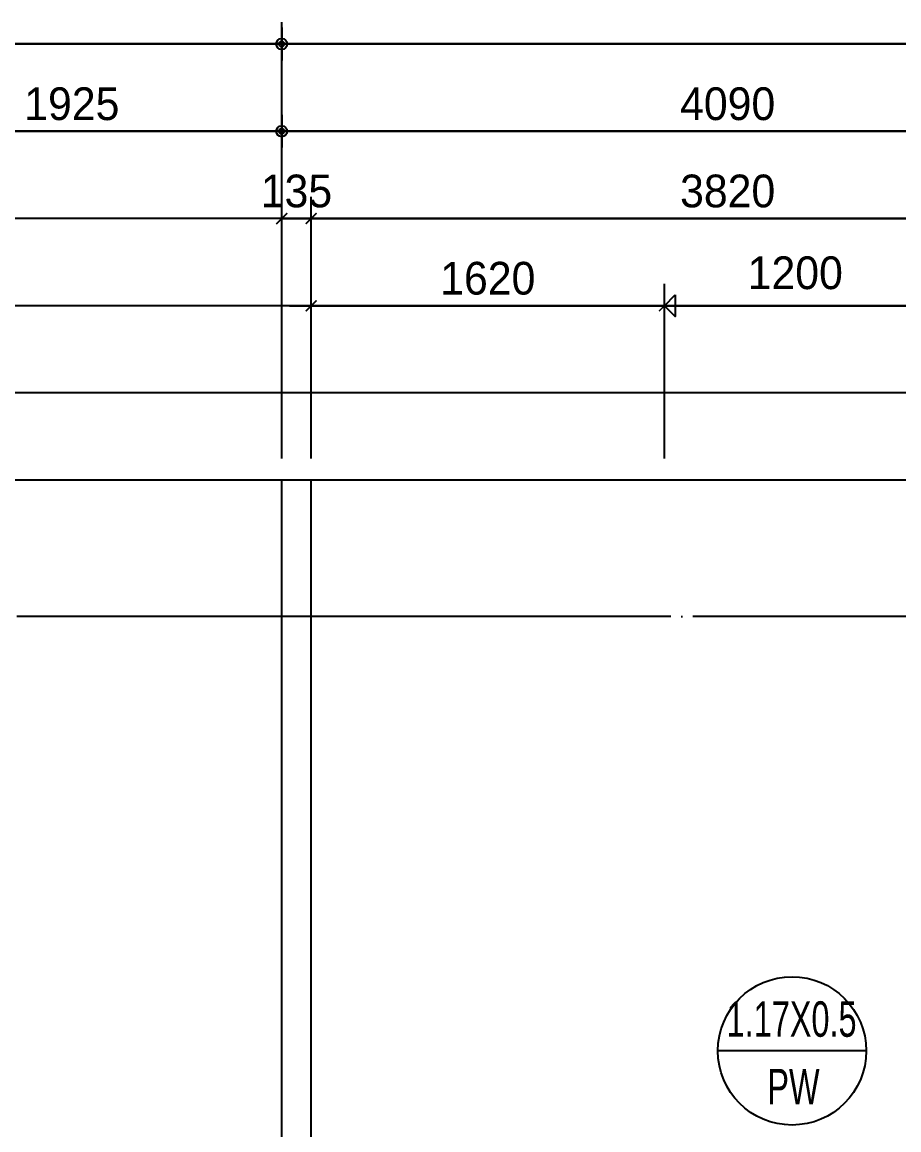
# Model space of a CAD drawing. Header units: millimetres. Extents: x -24416 to 92204, y -190080 to 23760.
# Drawn here: x 58069 to 62090, y -112009 to -106931 of the extents above; entities that cross this region are included whole.
import ezdxf
from ezdxf.enums import TextEntityAlignment as Align
from ezdxf.xclip import XClip

# ---------------------------------------------------------------- set-up
doc = ezdxf.new("R2010")
doc.units = ezdxf.units.MM
doc.header["$LTSCALE"] = 50
doc.header["$XCLIPFRAME"] = 0
doc.linetypes.add('AUDIT_D_220706163347-0', pattern=[0])
doc.linetypes.add('CEN', pattern=[62, 60, -1, 0, -1])
doc.layers.get('defpoints').update_dxf_attribs({"color": 139})
for name, color, linetype in [('A-창호부호', 4, 'Continuous'), ('AA-XXXX-DIMS', 7, 'Continuous'), ('ARDM', 7, 'Continuous'), ('CEN_CON', 1, 'CEN'), ('DIM', 7, 'AUDIT_D_220706163347-0')]:
    doc.layers.add(name, color=color, linetype=linetype)
doc.layers.add('AA-XXXX-MC', color=153, linetype='AUDIT_D_220706163347-0', plot=False)
doc.layers.add('MC', color=135, linetype='Continuous', plot=False)
doc.styles.add('HAUD01', font='Dotum.ttf')
doc.styles.add('맑은고딕', font='malgun.ttf', dxfattribs={"width": 0.9})
doc.dimstyles.new('DIM-50', dxfattribs={"dimscale": 50, "dimtxt": 3, "dimasz": 1, "dimexe": 2, "dimexo": 2, "dimgap": 1, "dimtad": 1, "dimdec": 0, "dimzin": 0, "dimdsep": 46, "dimtxsty": '맑은고딕', "dimblk1": 'DIMDOT', "dimblk2": 'DIMDOT', "dimsah": 1, "dimcen": 0.09, "dimdle": 2, "dimclrd": 7, "dimclre": 7, "dimclrt": 3, "dimadec": 0, "dimazin": 0, "dimtfac": 1, "dimtdec": 0, "dimtix": 1, "dimtmove": 2, "dimatfit": 3, "dimldrblk": 'DIMDOT', "dimfxl": 1, "dimtolj": 1, "dimtzin": 0, "dimarcsym": 0})
doc.dimstyles.new('MCDIM-50', dxfattribs={"dimscale": 50, "dimtxt": 3, "dimasz": 1, "dimexe": 2, "dimexo": 2, "dimgap": 1, "dimtad": 1, "dimdec": 0, "dimzin": 0, "dimdsep": 46, "dimtxsty": '맑은고딕', "dimblk1": 'ARCHTICK', "dimblk2": 'ARCHTICK', "dimsah": 1, "dimcen": 0.09, "dimdle": 2, "dimclrd": 7, "dimclre": 7, "dimclrt": 3, "dimadec": 0, "dimazin": 0, "dimtfac": 1, "dimtdec": 0, "dimtix": 1, "dimtmove": 2, "dimatfit": 3, "dimldrblk": 'ARCHTICK', "dimfxl": 1, "dimtolj": 1, "dimtzin": 0, "dimarcsym": 0})
doc.dimstyles.new('외부100-win', dxfattribs={"dimscale": 50, "dimtxt": 3, "dimasz": 1, "dimexe": 2, "dimexo": 2.5, "dimgap": 1.5, "dimtad": 1, "dimdec": 0, "dimzin": 0, "dimdsep": 46, "dimtxsty": '맑은고딕', "dimblk": 'DO2-2', "dimblk1": 'DO2-2', "dimblk2": 'DIMDOT', "dimcen": 0.09, "dimdle": 2, "dimclrd": 7, "dimclre": 7, "dimclrt": 3, "dimadec": 0, "dimazin": 0, "dimtfac": 1, "dimtdec": 0, "dimtix": 1, "dimtmove": 2, "dimatfit": 3, "dimldrblk": 'DO2-2', "dimfxl": 1, "dimtolj": 1, "dimtzin": 0, "dimarcsym": 0})

# ---------------------------------------------------------------- blocks, each defined once
blk = doc.blocks.new('U-121A(확장)1', base_point=(300293.2, -148733.3))
at = {"layer": 'CEN_CON'}
blk.add_line((304598.2, -149033.3), (304598.2, -138398.3), dxfattribs=at)
at = {"layer": 'MC'}
blk.add_line((304733.2, -149033.3), (304733.2, -138398.3), dxfattribs=at)
blk = doc.blocks.new('A$C4D377245')
at = {"layer": 'A-창호부호'}
blk.add_line((675.4, 345), (14.6, 345), dxfattribs=at)
blk.add_circle((345, 345), 330.4, dxfattribs=at)
blk = doc.blocks.new('DIMDOT')
at = {"layer": 'AA-XXXX-DIMS'}
for p, q in [((0, -1.5), (0, 1.5)), ((-1.5, 0), (1.5, 0))]:
    blk.add_line(p, q, dxfattribs=at)
for radius in [0.5, 0.25]:
    blk.add_circle((0, 0), radius, dxfattribs=at)
blk = doc.blocks.new('*D644')
at = {"layer": 'defpoints', "color": 0, "transparency": 16777216}
for p in [(9105.6, -130790.9), (5105.6, -132790.9), (9105.6, -132790.9)]:
    blk.add_point(p, dxfattribs=at)
at = {"layer": 'DIM', "color": 7, "lineweight": -2, "transparency": 16777216}
for p, q in [((5105.6, -132690.9), (5105.6, -130690.9)), ((9105.6, -132690.9), (9105.6, -130690.9)), ((5155.6, -130790.9), (9055.6, -130790.9))]:
    blk.add_line(p, q, dxfattribs=at)
at = {"layer": 'DIM', "color": 7, "lineweight": -2, "transparency": 16777216, "xscale": 50, "yscale": 50, "zscale": 50, "rotation": 180}
blk.add_blockref('DIMDOT', (5105.6, -130790.9), dxfattribs=at)
at = {"layer": 'DIM', "color": 7, "lineweight": -2, "transparency": 16777216, "xscale": 50, "yscale": 50, "zscale": 50}
blk.add_blockref('DIMDOT', (9105.6, -130790.9), dxfattribs=at)
at = {"layer": 'DIM', "color": 3, "transparency": 16777216, "insert": (7105.6, -130665.8), "char_height": 150, "attachment_point": 5, "style": 'HAUD01'}
blk.add_mtext('\\A1;4000', dxfattribs=at)
blk = doc.blocks.new('*D645')
at = {"layer": 'defpoints', "color": 0, "transparency": 16777216}
for p in [(13195.6, -131190.9), (9105.6, -132790.9), (13195.6, -132790.9)]:
    blk.add_point(p, dxfattribs=at)
at = {"layer": 'DIM', "color": 7, "lineweight": -2, "transparency": 16777216}
for p, q in [((9105.6, -132690.9), (9105.6, -131090.9)), ((13195.6, -132690.9), (13195.6, -131090.9)), ((9155.6, -131190.9), (13145.6, -131190.9))]:
    blk.add_line(p, q, dxfattribs=at)
at = {"layer": 'DIM', "color": 7, "lineweight": -2, "transparency": 16777216, "xscale": 50, "yscale": 50, "zscale": 50, "rotation": 180}
blk.add_blockref('DIMDOT', (9105.6, -131190.9), dxfattribs=at)
at = {"layer": 'DIM', "color": 7, "lineweight": -2, "transparency": 16777216, "xscale": 50, "yscale": 50, "zscale": 50}
blk.add_blockref('DIMDOT', (13195.6, -131190.9), dxfattribs=at)
at = {"layer": 'DIM', "color": 3, "transparency": 16777216, "insert": (11150.6, -131065.8), "char_height": 150, "attachment_point": 5, "style": 'HAUD01'}
blk.add_mtext('\\A1;4090', dxfattribs=at)
blk = doc.blocks.new('*D656')
at = {"layer": 'defpoints', "color": 0, "transparency": 16777216}
for p in [(33165.6, -130790.9), (9105.6, -132790.9), (33165.6, -132790.9)]:
    blk.add_point(p, dxfattribs=at)
at = {"layer": 'DIM', "color": 7, "lineweight": -2, "transparency": 16777216}
for p, q in [((9105.6, -132690.9), (9105.6, -130690.9)), ((33165.6, -132690.9), (33165.6, -130690.9)), ((9155.6, -130790.9), (33115.6, -130790.9))]:
    blk.add_line(p, q, dxfattribs=at)
at = {"layer": 'DIM', "color": 7, "lineweight": -2, "transparency": 16777216, "xscale": 50, "yscale": 50, "zscale": 50, "rotation": 180}
blk.add_blockref('DIMDOT', (9105.6, -130790.9), dxfattribs=at)
at = {"layer": 'DIM', "color": 7, "lineweight": -2, "transparency": 16777216, "xscale": 50, "yscale": 50, "zscale": 50}
blk.add_blockref('DIMDOT', (33165.6, -130790.9), dxfattribs=at)
at = {"layer": 'DIM', "color": 3, "transparency": 16777216, "insert": (21135.6, -130665.8), "char_height": 150, "attachment_point": 5, "style": 'HAUD01'}
blk.add_mtext('\\A1;24060', dxfattribs=at)
blk = doc.blocks.new('*D658')
at = {"layer": 'defpoints', "color": 0, "transparency": 16777216}
for p in [(9105.6, -131190.9), (7180.6, -132790.9), (9105.6, -132790.9)]:
    blk.add_point(p, dxfattribs=at)
at = {"layer": 'DIM', "color": 7, "lineweight": -2, "transparency": 16777216}
for p, q in [((7180.6, -132690.9), (7180.6, -131090.9)), ((9105.6, -132690.9), (9105.6, -131090.9)), ((7230.6, -131190.9), (9055.6, -131190.9))]:
    blk.add_line(p, q, dxfattribs=at)
at = {"layer": 'DIM', "color": 7, "lineweight": -2, "transparency": 16777216, "xscale": 50, "yscale": 50, "zscale": 50, "rotation": 180}
blk.add_blockref('DIMDOT', (7180.6, -131190.9), dxfattribs=at)
at = {"layer": 'DIM', "color": 7, "lineweight": -2, "transparency": 16777216, "xscale": 50, "yscale": 50, "zscale": 50}
blk.add_blockref('DIMDOT', (9105.6, -131190.9), dxfattribs=at)
at = {"layer": 'DIM', "color": 3, "transparency": 16777216, "insert": (8143.1, -131065.8), "char_height": 150, "attachment_point": 5, "style": 'HAUD01'}
blk.add_mtext('\\A1;1925', dxfattribs=at)
blk = doc.blocks.new('_ArchTick')
at = {"color": 0, "linetype": 'ByBlock', "const_width": 0.15}
blk.add_lwpolyline([(-0.5, -0.5), (0.5, 0.5)], dxfattribs=at)
blk = doc.blocks.new('*D659')
at = {"layer": 'defpoints', "color": 0, "linetype": 'ByBlock', "transparency": 16777216}
for p in [(9240.6, -131590.9), (9105.6, -132790.9), (9240.6, -132790.9)]:
    blk.add_point(p, dxfattribs=at)
at = {"layer": 'DIM', "color": 7, "linetype": 'ByBlock', "lineweight": -2, "transparency": 16777216}
for p, q in [((9105.6, -132690.9), (9105.6, -131490.9)), ((9240.6, -132690.9), (9240.6, -131490.9)), ((9105.6, -131590.9), (9055.6, -131590.9)), ((9105.6, -131590.9), (9240.6, -131590.9)), ((9240.6, -131590.9), (9290.6, -131590.9))]:
    blk.add_line(p, q, dxfattribs=at)
at = {"layer": 'DIM', "color": 7, "linetype": 'ByBlock', "lineweight": -2, "transparency": 16777216, "xscale": 50, "yscale": 50, "zscale": 50}
blk.add_blockref('_ArchTick', (9105.6, -131590.9), dxfattribs=at)
at = {"layer": 'DIM', "color": 7, "linetype": 'ByBlock', "lineweight": -2, "transparency": 16777216, "xscale": 50, "yscale": 50, "zscale": 50, "rotation": 180}
blk.add_blockref('_ArchTick', (9240.6, -131590.9), dxfattribs=at)
at = {"layer": 'DIM', "color": 3, "linetype": 'ByBlock', "transparency": 16777216, "insert": (9173.1, -131465.8), "char_height": 150, "attachment_point": 5, "style": 'HAUD01'}
blk.add_mtext('\\A1;135', dxfattribs=at)
blk = doc.blocks.new('*D660')
at = {"layer": 'defpoints', "color": 0, "linetype": 'ByBlock', "transparency": 16777216}
for p in [(13060.6, -131590.9), (9240.6, -132790.9), (13060.6, -132790.9)]:
    blk.add_point(p, dxfattribs=at)
at = {"layer": 'DIM', "color": 7, "linetype": 'ByBlock', "lineweight": -2, "transparency": 16777216}
for p, q in [((9240.6, -132690.9), (9240.6, -131490.9)), ((13060.6, -132690.9), (13060.6, -131490.9)), ((9140.6, -131590.9), (13160.6, -131590.9))]:
    blk.add_line(p, q, dxfattribs=at)
at = {"layer": 'DIM', "color": 7, "linetype": 'ByBlock', "lineweight": -2, "transparency": 16777216, "xscale": 50, "yscale": 50, "zscale": 50, "rotation": 180}
blk.add_blockref('_ArchTick', (9240.6, -131590.9), dxfattribs=at)
at = {"layer": 'DIM', "color": 7, "linetype": 'ByBlock', "lineweight": -2, "transparency": 16777216, "xscale": 50, "yscale": 50, "zscale": 50}
blk.add_blockref('_ArchTick', (13060.6, -131590.9), dxfattribs=at)
at = {"layer": 'DIM', "color": 3, "linetype": 'ByBlock', "transparency": 16777216, "insert": (11150.6, -131465.8), "char_height": 150, "attachment_point": 5, "style": 'HAUD01'}
blk.add_mtext('\\A1;3820', dxfattribs=at)
blk = doc.blocks.new('*D676')
at = {"layer": 'defpoints', "color": 0, "linetype": 'ByBlock', "transparency": 16777216}
for p in [(10860.6, -131990.9), (9240.6, -132790.9), (10860.6, -132790.9)]:
    blk.add_point(p, dxfattribs=at)
at = {"layer": 'DIM', "color": 7, "linetype": 'ByBlock', "lineweight": -2, "transparency": 16777216}
for p, q in [((9240.6, -132690.9), (9240.6, -131890.9)), ((10860.6, -132690.9), (10860.6, -131890.9)), ((9140.6, -131990.9), (10960.6, -131990.9))]:
    blk.add_line(p, q, dxfattribs=at)
at = {"layer": 'DIM', "color": 7, "linetype": 'ByBlock', "lineweight": -2, "transparency": 16777216, "xscale": 50, "yscale": 50, "zscale": 50, "rotation": 180}
blk.add_blockref('_ArchTick', (9240.6, -131990.9), dxfattribs=at)
at = {"layer": 'DIM', "color": 7, "linetype": 'ByBlock', "lineweight": -2, "transparency": 16777216, "xscale": 50, "yscale": 50, "zscale": 50}
blk.add_blockref('_ArchTick', (10860.6, -131990.9), dxfattribs=at)
at = {"layer": 'DIM', "color": 3, "linetype": 'ByBlock', "transparency": 16777216, "insert": (10050.6, -131865.8), "char_height": 150, "attachment_point": 5, "style": 'HAUD01'}
blk.add_mtext('\\A1;1620', dxfattribs=at)
blk = doc.blocks.new('DO2-2')
at = {"layer": 'ARDM'}
blk.add_line((0, 0), (-2, 0), dxfattribs=at)
blk.add_lwpolyline([(-1, -1), (-1, 1), (0, 0)], close=True, dxfattribs=at)
blk = doc.blocks.new('*D677')
at = {"layer": 'defpoints', "color": 0, "linetype": 'ByBlock', "transparency": 16777216}
for p in [(12060.6, -131990.9), (10860.6, -132790.9), (12060.6, -132790.9)]:
    blk.add_point(p, dxfattribs=at)
at = {"layer": 'DIM', "color": 7, "linetype": 'ByBlock', "lineweight": -2, "transparency": 16777216}
for p, q in [((10860.6, -132665.9), (10860.6, -131890.9)), ((12060.6, -132665.9), (12060.6, -131890.9)), ((10910.6, -131990.9), (12010.6, -131990.9))]:
    blk.add_line(p, q, dxfattribs=at)
at = {"layer": 'DIM', "color": 7, "linetype": 'ByBlock', "lineweight": -2, "transparency": 16777216, "xscale": 50, "yscale": 50, "zscale": 50, "rotation": 180}
blk.add_blockref('DO2-2', (10860.6, -131990.9), dxfattribs=at)
at = {"layer": 'DIM', "color": 7, "linetype": 'ByBlock', "lineweight": -2, "transparency": 16777216, "xscale": 50, "yscale": 50, "zscale": 50}
blk.add_blockref('DO2-2', (12060.6, -131990.9), dxfattribs=at)
at = {"layer": 'DIM', "color": 3, "linetype": 'ByBlock', "transparency": 16777216, "insert": (11460.6, -131840.8), "char_height": 150, "attachment_point": 5, "style": 'HAUD01'}
blk.add_mtext('\\A1;1200', dxfattribs=at)
blk = doc.blocks.new('DIM-1108')
at = {"layer": 'DIM'}
for base, p1, p2, picture, middle in [((9105.6, -130790.9), (5105.6, -132790.9), (9105.6, -132790.9), '*D644', (7105.6, -130665.8)), ((33165.6, -130790.9), (9105.6, -132790.9), (33165.6, -132790.9), '*D656', (21135.6, -130665.8)), ((9105.6, -131190.9), (7180.6, -132790.9), (9105.6, -132790.9), '*D658', (8143.1, -131065.8)), ((13195.6, -131190.9), (9105.6, -132790.9), (13195.6, -132790.9), '*D645', (11150.6, -131065.8))]:
    dim = blk.add_linear_dim(base=base, p1=p1, p2=p2, dimstyle='DIM-50', override={"dimscale": 50, "dimtxsty": 'HAUD01'}, dxfattribs=at)
    dim.commit()
    dim.dimension.update_dxf_attribs({"geometry": picture, "text_midpoint": middle})
at = {"layer": 'DIM', "linetype": 'ByBlock'}
for base, p1, p2, dimstyle, picture, middle in [((9240.6, -131590.9), (9105.6, -132790.9), (9240.6, -132790.9), 'MCDIM-50', '*D659', (9173.1, -131465.8)), ((13060.6, -131590.9), (9240.6, -132790.9), (13060.6, -132790.9), 'MCDIM-50', '*D660', (11150.6, -131465.8)), ((10860.6, -131990.9), (9240.6, -132790.9), (10860.6, -132790.9), 'MCDIM-50', '*D676', (10050.6, -131865.8)), ((12060.6, -131990.9), (10860.6, -132790.9), (12060.6, -132790.9), '외부100-win', '*D677', (11460.6, -131840.8))]:
    dim = blk.add_linear_dim(base=base, p1=p1, p2=p2, dimstyle=dimstyle, override={"dimtxsty": 'HAUD01'}, dxfattribs=at)
    dim.commit()
    dim.dimension.update_dxf_attribs({"geometry": picture, "text_midpoint": middle})

msp = doc.modelspace()

# ---------------------------------------------------------------- linework, layer by layer
at = {"layer": 'AA-XXXX-MC'}
msp.add_line((59394.5, -111770.9), (59394.5, -109030.9), dxfattribs=at)
at = {"layer": 'CEN_CON'}
for p, q in [((59259.5, -111770.9), (59259.5, -109030.9)), ((64144.5, -109655.9), (54654.5, -109655.9))]:
    msp.add_line(p, q, dxfattribs=at)
at = {"layer": 'defpoints'}
for points in [[(86520.1, -107030.9), (52654.5, -107030.9), (52654.5, -124405.9), (86520.1, -124405.9)], [(86120.1, -107430.9), (53054.5, -107430.9), (53054.5, -124005.9), (86120.1, -124005.9)], [(85720.1, -107830.9), (53454.5, -107830.9), (53454.5, -123605.9), (85720.1, -123605.9)], [(85320.1, -108230.9), (53854.5, -108230.9), (53854.5, -123205.9), (85320.1, -123205.9)], [(84920.1, -108630.9), (54254.5, -108630.9), (54254.5, -122805.9), (84920.1, -122805.9)], [(84520.1, -109030.9), (54654.5, -109030.9), (54654.5, -122405.9), (84520.1, -122405.9)]]:
    msp.add_lwpolyline(points, close=True, dxfattribs=at)

# ---------------------------------------------------------------- block references
msp.add_blockref('DIM-1108', (50153.9, 23760))
ref = msp.add_blockref('U-121A(확장)1', (54954.5, -122105.9))
XClip(ref).set_block_clipping_path([(299993.2395842669, -149033.311332551), (329858.8019320485, -135658.3113325509)])
at = {"layer": 'A-창호부호', "xscale": 1.028985507291509, "yscale": 1.028985507291509, "zscale": 1.028985507291509}
msp.add_blockref('A$C4D377245', (61244.8, -112001.8), dxfattribs=at)

# ---------------------------------------------------------------- texts
at = {"layer": 'A-창호부호', "color": 6, "style": 'HAUD01', "width": 0.7}
for s, p in [('1.17X0.5', (61597.7, -111500.8)), ('PW', (61606.3, -111810.4))]:
    msp.add_text(s, height=162.5, dxfattribs=at).set_placement(p, align=Align.MIDDLE)

doc.saveas('drawing.dxf')
